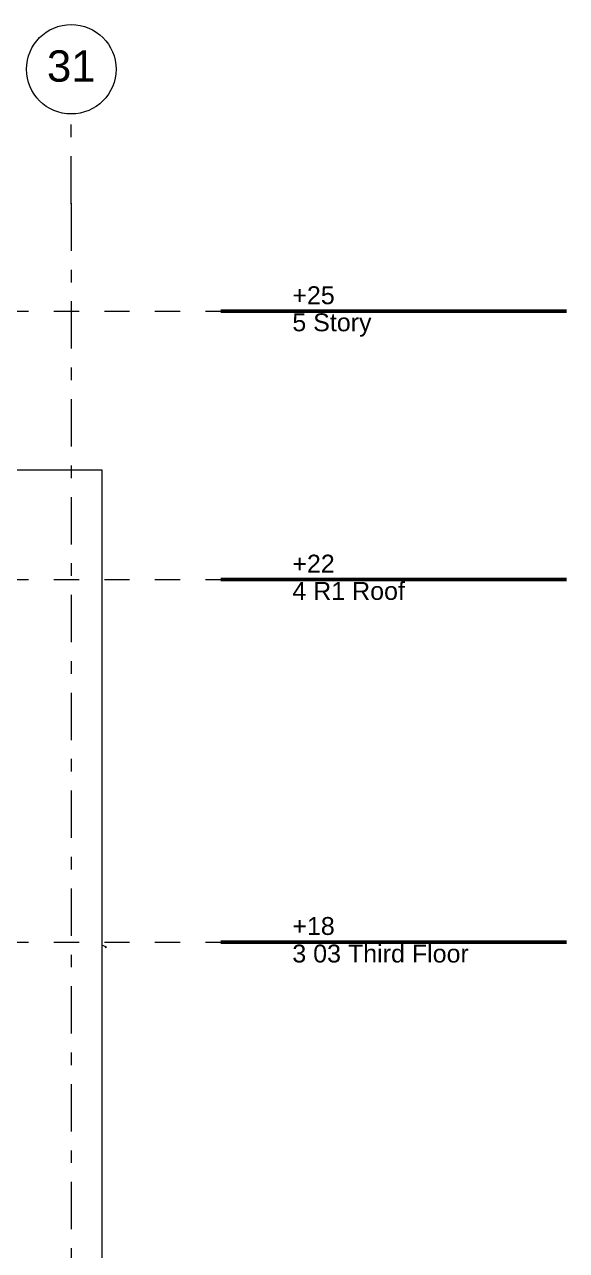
# Model space of a CAD drawing. Header units: millimetres. Extents: x -48147 to 1422273, y -494195 to 18123.
# Drawn here: x 1416219 to 1422273, y -480493 to -466790 of the extents above; entities that cross this region are included whole.
import ezdxf
from ezdxf.enums import TextEntityAlignment as Align

# ---------------------------------------------------------------- set-up
doc = ezdxf.new("R2010")
doc.units = ezdxf.units.MM
doc.header["$MEASUREMENT"] = 0
for name, pattern in [('Dashed', [2822.222233, 1411.111116, -1411.111116]), ('Double Dashed', [1093.611073, 529.166651, -211.666656, 141.111112, -211.666656]), ('Wipeout_Contour', [1000, 0, -1000])]:
    doc.linetypes.add(name, pattern=pattern)
for name, color, linetype, lineweight, true_color in [('0_Pen_No__105', 7, 'Continuous', 15, 0xa6a6a6), ('0_Pen_No__25', 7, 'Continuous', 50, 0x2a2a2a), ('New_A-15-MG_Structural_Grid_Phase_2_Pen_No__222', 7, 'Continuous', 13, 0x65af33), ('New_ArchiCAD Windows_Pen_No__63', 7, 'Continuous', 20, 0x606060)]:
    doc.layers.add(name, color=color, linetype=linetype, lineweight=lineweight, true_color=true_color)
doc.layers.add('0_Pen_No__6', color=7, linetype='Continuous', lineweight=35)
doc.layers.add('New_A-25-M_Wall_Ext_Pen_No__87', color=8, linetype='Continuous', lineweight=20)
for name, color, linetype in [('New_A-15-MG_Structural_Grid_Phase_2', 7, 'Continuous'), ('New_A-25-M_Wall_Ext', 7, 'Continuous'), ('New_ArchiCAD Windows', 7, 'Continuous')]:
    doc.layers.add(name, color=color, linetype=linetype)
doc.styles.add('GENERATED_STYLE_2', font='')
doc.styles.get('GENERATED_STYLE_2').set_extended_font_data('Swis721 BT')

# ---------------------------------------------------------------- blocks, each defined once
blk = doc.blocks.new('Section Elem_9_2', base_point=(1383918, -489195))
at = {"layer": 'New_A-25-M_Wall_Ext_Pen_No__87', "linetype": 'Continuous'}
for p, q in [((1417086, -471772), (1404403, -471772)), ((1417086, -489195), (1417086, -471772))]:
    blk.add_line(p, q, dxfattribs=at)
blk = doc.blocks.new('Section Elem_160_2', base_point=(1383918, -489195))
at = {"layer": 'New_ArchiCAD Windows_Pen_No__63', "linetype": 'Continuous'}
for p, q in [((1417086, -477081), (1417126, -477095)), ((1417126, -477109), (1417119, -477102)), ((1417126, -477095), (1417126, -477109))]:
    blk.add_line(p, q, dxfattribs=at)
blk = doc.blocks.new('Section Elem_340_2', base_point=(1383918, -489195))
at = {"layer": 'New_ArchiCAD Windows_Pen_No__63', "linetype": 'Continuous'}
blk.add_line((1417126, -477109), (1417126, -477109), dxfattribs=at)
blk = doc.blocks.new('Standard grid marker[10]_2', base_point=(1416741, -467790))
at = {"layer": 'New_A-15-MG_Structural_Grid_Phase_2_Pen_No__222', "linetype": 'Double Dashed'}
for q in [(1416741, -467790), (1416741, -492195)]:
    blk.add_line((1416741, -468790), q, dxfattribs=at)
at = {"layer": 'New_A-15-MG_Structural_Grid_Phase_2_Pen_No__222', "linetype": 'Continuous'}
blk.add_circle((1416741, -467290), 500, dxfattribs=at)
at = {"layer": 'New_A-15-MG_Structural_Grid_Phase_2_Pen_No__222', "linetype": 'Double Dashed'}
blk.add_point((1416741, -468790), dxfattribs=at)
blk.add_point((1416741, -468790), dxfattribs=at)
at = {"layer": 'New_A-15-MG_Structural_Grid_Phase_2_Pen_No__222', "style": 'GENERATED_STYLE_2'}
for tag, p in [('AC_MarkerText_1_0', (1416741, -467254)), ('AC_MarkerText_1_1', (1416741, -493659))]:
    blk.add_attdef(tag, text='', height=350, rotation=360, dxfattribs=at).set_placement(p, align=Align.MIDDLE_CENTER)
blk = doc.blocks.new('S-26 Building Section_STORY_MARKER', base_point=(1383918, -489195))
at = {"layer": '0_Pen_No__105', "linetype": 'Dashed', "ltscale": 0.2}
for p, q in [((1358409, -469995), (1418411, -469995)), ((1358409, -472995), (1418411, -472995)), ((1358409, -477045), (1418411, -477045))]:
    blk.add_line(p, q, dxfattribs=at)
at = {"layer": '0_Pen_No__25', "linetype": 'Continuous'}
for p, q in [((1418411, -469995), (1418511, -469995)), ((1418411, -472995), (1418511, -472995)), ((1418411, -477045), (1418511, -477045))]:
    blk.add_line(p, q, dxfattribs=at)
at = {"color": 254, "linetype": 'Wipeout_Contour', "lineweight": 0, "ltscale": 5984717.032697719}
blk.add_wipeout([(1422273, -469699), (1418611, -469699), (1418611, -470292), (1422273, -470292)], dxfattribs=at)
at = {"color": 254, "linetype": 'Wipeout_Contour', "lineweight": 0, "ltscale": 5988497.436244894}
blk.add_wipeout([(1422273, -472699), (1418611, -472699), (1418611, -473292), (1422273, -473292)], dxfattribs=at)
at = {"color": 254, "linetype": 'Wipeout_Contour', "lineweight": 0, "ltscale": 5993635.309274126}
blk.add_wipeout([(1422273, -476749), (1418611, -476749), (1418611, -477342), (1422273, -477342)], dxfattribs=at)
at = {"layer": '0_Pen_No__25', "linetype": 'Continuous'}
for p, q in [((1418511, -469995), (1418611, -469995)), ((1418811, -469995), (1418611, -469995)), ((1418811, -469995), (1419211, -469995)), ((1422273, -469995), (1419211, -469995)), ((1418511, -472995), (1418611, -472995)), ((1418811, -472995), (1418611, -472995)), ((1418811, -472995), (1419211, -472995)), ((1422273, -472995), (1419211, -472995)), ((1418511, -477045), (1418611, -477045)), ((1418811, -477045), (1418611, -477045)), ((1418811, -477045), (1419211, -477045)), ((1422273, -477045), (1419211, -477045))]:
    blk.add_line(p, q, dxfattribs=at)
at = {"layer": '0_Pen_No__6', "char_height": 200, "attachment_point": 1, "style": 'GENERATED_STYLE_2'}
for s, insert in [('\\A1;{\\fSwis721 BT|b0|i0|c0|p34;+25}', (1419211, -469716)), ('\\A1;{\\fSwis721 BT|b0|i0|c0|p34;5 Story}', (1419211, -470019)), ('\\A1;{\\fSwis721 BT|b0|i0|c0|p34;+22}', (1419211, -472716)), ('\\A1;{\\fSwis721 BT|b0|i0|c0|p34;4 R1 Roof}', (1419211, -473021)), ('\\A1;{\\fSwis721 BT|b0|i0|c0|p34;+18}', (1419211, -476766)), ('\\A1;{\\fSwis721 BT|b0|i0|c0|p34;3 03 Third Floor}', (1419211, -477074))]:
    blk.add_mtext(s, dxfattribs=dict(at, insert=insert))

msp = doc.modelspace()

# ---------------------------------------------------------------- block references
at = {"layer": 'New_A-25-M_Wall_Ext'}
msp.add_blockref('Section Elem_9_2', (1383917.5, -489195), dxfattribs=at)

# ---------------------------------------------------------------- next in the draw order: block references
at = {"layer": 'New_A-15-MG_Structural_Grid_Phase_2', "color": 8, "linetype": 'Continuous', "lineweight": 15}
ref = msp.add_blockref('Standard grid marker[10]_2', (1416740.9, -467790.4), dxfattribs=at)
ref.add_attrib('AC_MarkerText_1', '31', dxfattribs={"layer": 'New_A-15-MG_Structural_Grid_Phase_2_Pen_No__222', "color": 85, "true_color": 0x65af33, "height": 350, "rotation": 360, "style": 'GENERATED_STYLE_2'}).set_placement((1416740.9, -467253.9), align=Align.MIDDLE_CENTER)
at = {"layer": 'New_ArchiCAD Windows'}
for name in ['Section Elem_160_2', 'Section Elem_340_2']:
    msp.add_blockref(name, (1383917.5, -489195), dxfattribs=at)

# ---------------------------------------------------------------- next in the draw order: block references
at = {"linetype": 'Continuous', "lineweight": 0}
msp.add_blockref('S-26 Building Section_STORY_MARKER', (1383917.5, -489195), dxfattribs=at)

doc.saveas('drawing.dxf')
